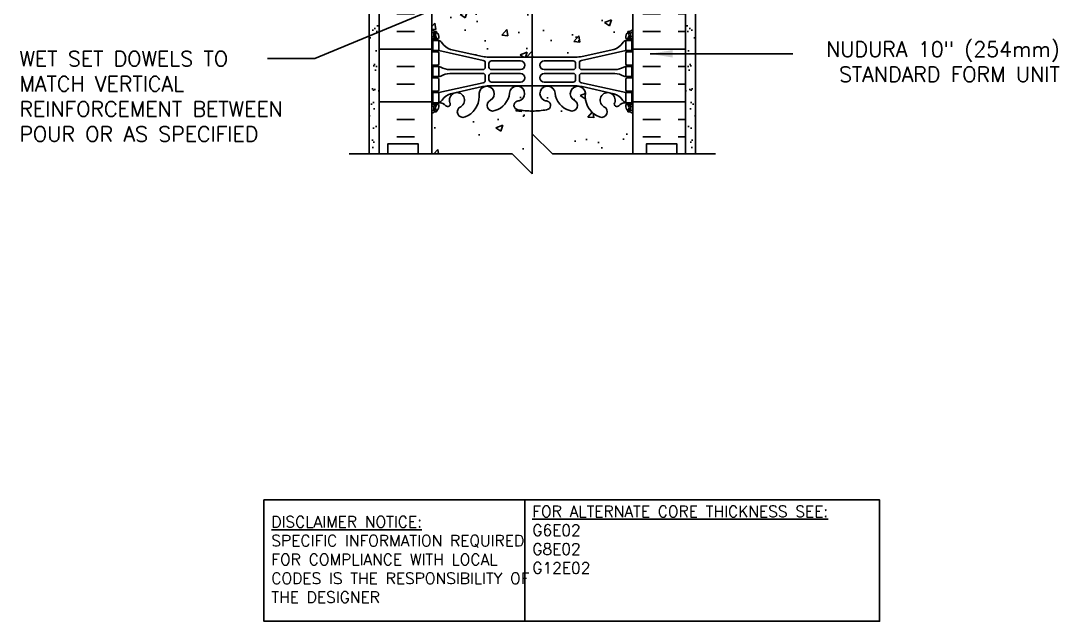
# Model space of a CAD drawing. Header units: inches. Extents: x 103.7 to 155.5, y 81.8 to 152.
# Drawn here: x 103.8 to 155.5, y 81.8 to 111.7 of the extents above; entities that cross this region are included whole.
import ezdxf

# ---------------------------------------------------------------- set-up
doc = ezdxf.new("R2010")
doc.units = ezdxf.units.IN
doc.header["$LTSCALE"] = 0.5
doc.header["$MEASUREMENT"] = 0
for name, color, linetype in [('HATCH', 12, 'Continuous'), ('line25', 2, 'Continuous'), ('LINE3', 3, 'Continuous'), ('LINE50', 5, 'Continuous'), ('LINE9', 9, 'Continuous'), ('TEXT', 4, 'Continuous'), ('Web_Edge', 9, 'Continuous')]:
    doc.layers.add(name, color=color, linetype=linetype)
doc.styles.add('DIM', font='romans.shx', dxfattribs={"width": 0.7})
doc.styles.add('ROMANS', font='romans.shx', dxfattribs={"height": 0.75})
doc.styles.get("Standard").update_dxf_attribs({"font": 'romans.shx', "height": 0.75})
doc.dimstyles.new('ext_12', dxfattribs={"dimscale": 12, "dimtxt": 0.09375, "dimasz": 0.09375, "dimexe": 0.09375, "dimexo": 0.0625, "dimgap": 0.0625, "dimtad": 1, "dimdec": 1, "dimzin": 3, "dimdsep": 46, "dimlunit": 4, "dimtxsty": 'DIM', "dimcen": 0.09, "dimdle": 0.09375, "dimclrt": 4, "dimadec": 0, "dimazin": 0, "dimtfac": 1, "dimtdec": 1, "dimtmove": 2, "dimatfit": 3, "dimfxl": 1, "dimfrac": 2, "dimtolj": 1, "dimtzin": 0, "dimarcsym": 0})

msp = doc.modelspace()

# ---------------------------------------------------------------- hatches: boundary and pattern name
at = {"layer": 'HATCH'}
h = msp.add_hatch(dxfattribs=at)
h.set_pattern_fill('AR-CONC', color=256, scale=0.5)
h.paths.add_polyline_path([(148.098, 138.003), (149.098, 139.003), (147.098, 139.003), (148.098, 140.003), (148.098, 140.534), (110.396, 140.534), (110.396, 140.003), (109.396, 139.003), (111.396, 139.003), (110.396, 138.003), (110.396, 132.534), (124.247, 132.534), (124.247, 132.368, -0.154863), (124.356, 132.284, -0.520567), (124.822, 132.284, -0.520567), (125.215, 132.284, -0.520567), (125.547, 132.284, -0.520567), (125.909, 132.284, -0.520567), (126.281, 132.284, -0.520567), (126.747, 132.284, -0.520567), (127.14, 132.284, -0.520567), (127.471, 132.284, -0.520567), (127.834, 132.284, -0.520567), (128.206, 132.284, -0.520567), (128.672, 132.284, -0.520567), (129.065, 132.284, -0.520567), (129.396, 132.284, -0.493322), (129.747, 132.3, -0.520567), (130.14, 132.3, -0.520567), (130.471, 132.3, -0.546814), (130.843, 132.284, -0.520567), (131.237, 132.284, -0.520567), (131.568, 132.284, -0.546814), (131.94, 132.269, -0.520567), (132.333, 132.269, -0.520567), (132.664, 132.269, -0.546814), (133.036, 132.254, -0.520567), (133.43, 132.254, -0.520567), (133.761, 132.254, -0.546814), (134.133, 132.239, -0.153631), (134.247, 132.327), (134.247, 132.534), (148.098, 132.534)])
h.paths.add_polyline_path([(133.737, 131.722), (133.617, 131.922), (133.617, 132.034), (134.247, 132.034), (134.247, 132.327, 0.153631), (134.133, 132.239, 0.546814), (133.761, 132.254, 0.520567), (133.43, 132.254, 0.520567), (133.036, 132.254, 0.546814), (132.664, 132.269, 0.520567), (132.333, 132.269, 0.520567), (131.94, 132.269, 0.546814), (131.568, 132.284, 0.520567), (131.237, 132.284, 0.520567), (130.843, 132.284, 0.546814), (130.471, 132.3, 0.520567), (130.14, 132.3, 0.520567), (129.747, 132.3, 0.493322), (129.396, 132.284, 0.520567), (129.065, 132.284, 0.520567), (128.672, 132.284, 0.520567), (128.206, 132.284, 0.520567), (127.834, 132.284, 0.520567), (127.471, 132.284, 0.520567), (127.14, 132.284, 0.520567), (126.747, 132.284, 0.520567), (126.281, 132.284, 0.520567), (125.909, 132.284, 0.520567), (125.547, 132.284, 0.520567), (125.215, 132.284, 0.520567), (124.822, 132.284, 0.520567), (124.356, 132.284, 0.154863), (124.247, 132.368), (124.247, 132.034), (124.877, 132.034), (124.877, 131.922), (124.757, 131.722), (124.757, 130.361, 0.268156), (124.918, 130.213), (133.576, 130.213, 0.268138), (133.737, 130.361)])
h.paths.add_polyline_path([(129.171, 128.809), (129.171, 129.65, 0.225652), (128.796, 130.025), (125.132, 130.025, 0.225652), (124.757, 129.65), (124.757, 128.809, 0.225652), (125.132, 128.434), (128.796, 128.434, 0.225652)])
h.paths.add_polyline_path([(129.171, 127.869, 0.225652), (128.796, 128.244), (125.132, 128.244, 0.225652), (124.757, 127.869), (124.757, 127.028, 0.225652), (125.132, 126.653), (128.796, 126.653, 0.225652), (129.171, 127.028)])
h.paths.add_polyline_path([(133.737, 127.869, 0.225652), (133.362, 128.244), (129.698, 128.244, 0.225652), (129.323, 127.869), (129.323, 127.028, 0.225652), (129.698, 126.653), (133.362, 126.653, 0.225652), (133.737, 127.028)])
h.paths.add_polyline_path([(133.737, 129.65, 0.225652), (133.362, 130.025), (129.698, 130.025, 0.225652), (129.323, 129.65), (129.323, 128.809, 0.225652), (129.698, 128.434), (133.362, 128.434, 0.225652), (133.737, 128.809)])
h.paths.add_polyline_path([(134.247, 123.034), (134.247, 123.794), (134.162, 123.533, -0.6), (134.062, 123.533), (134.013, 123.683), (133.887, 123.683, -0.414214), (133.837, 123.733), (133.837, 123.763), (133.737, 123.763), (133.737, 125.6, 0.108935), (133.584, 125.487, -0.8344), (133.373, 125.613), (133.385, 125.634, 2.155404), (132.846, 125.44, -1), (132.632, 124.929, -0.311223), (131.923, 125.945), (131.924, 126.11, 1.661382), (131.363, 125.757, -1), (131.149, 125.246, -0.30095), (130.413, 126.118, 1.661382), (129.852, 125.765, 0.055617), (130.031, 125.72, -0.843243), (129.997, 125.287, -0.049932), (129.247, 125.223, -0.049932), (128.497, 125.287, -0.843243), (128.463, 125.72, 0.055617), (128.642, 125.765, 1.661382), (128.081, 126.118, -0.30095), (127.345, 125.246, -1), (127.131, 125.757, 1.661382), (126.57, 126.11), (126.571, 125.945, -0.311223), (125.862, 124.929, -1), (125.648, 125.44, 2.155404), (125.11, 125.634), (125.121, 125.613, -0.834375), (124.91, 125.487, 0.108938), (124.757, 125.6), (124.757, 123.763), (124.657, 123.763), (124.657, 123.733, -0.414214), (124.607, 123.683), (124.481, 123.683), (124.432, 123.533, -0.6), (124.332, 123.533), (124.247, 123.794), (124.247, 123.034), (124.247, 121.034, 0.088416), (124.393, 120.937), (124.483, 120.937), (124.483, 120.895, -0.249069), (124.593, 120.688), (124.593, 120.621, -0.414214), (124.531, 120.558), (124.483, 120.558), (124.483, 120.488), (124.588, 120.488, 0.231736), (124.946, 120.639, -0.8344), (125.157, 120.514), (125.146, 120.492, 2.155404), (125.684, 120.687, -1), (125.898, 121.198, -0.311223), (126.607, 120.182), (126.606, 120.017, 1.661382), (127.167, 120.37, -1), (127.381, 120.881, -0.30095), (128.117, 120.009, 1.661382), (128.678, 120.361, 0.055617), (128.499, 120.407, -0.843243), (128.533, 120.839, -0.047544), (129.247, 120.904, -0.047544), (129.961, 120.839, -0.843243), (129.995, 120.407, 0.055617), (129.816, 120.361, 1.661382), (130.377, 120.009, -0.30095), (131.113, 120.881, -1), (131.327, 120.37, 1.661382), (131.888, 120.017), (131.887, 120.182, -0.311223), (132.596, 121.198, -1), (132.81, 120.687, 2.155404), (133.349, 120.492), (133.337, 120.514, -0.834375), (133.548, 120.639, 0.23174), (133.906, 120.488), (134.011, 120.488), (134.011, 120.558), (133.964, 120.558, -0.414214), (133.901, 120.621), (133.901, 120.688, -0.249069), (134.011, 120.895), (134.011, 120.937), (134.101, 120.937, 0.08841), (134.247, 121.034)])
h.paths.add_polyline_path([(134.247, 116.842, 0.08841), (134.101, 116.939), (134.011, 116.939), (134.011, 116.981, -0.249069), (133.901, 117.188), (133.901, 117.256, -0.414214), (133.964, 117.318), (134.011, 117.318), (134.011, 117.388), (133.906, 117.388, -0.155529), (133.73, 117.522, 0.180914), (133.313, 117.834), (131.732, 118.187, 0.054974), (131.405, 118.223), (129.247, 118.223), (127.089, 118.223, 0.054974), (126.762, 118.187), (125.181, 117.834, 0.180914), (124.764, 117.522, -0.155529), (124.588, 117.388), (124.483, 117.388), (124.483, 117.318), (124.531, 117.318, -0.414214), (124.593, 117.256), (124.593, 117.188, -0.249069), (124.483, 116.981), (124.483, 116.939), (124.393, 116.939, 0.088416), (124.247, 116.842), (124.247, 111.227, 0.088416), (124.393, 111.129), (124.483, 111.129), (124.483, 111.088, -0.249069), (124.593, 110.881), (124.593, 110.813, -0.414214), (124.531, 110.751), (124.483, 110.751), (124.483, 110.681), (124.588, 110.681, -0.155529), (124.764, 110.547, 0.180914), (125.181, 110.235), (126.762, 109.882, 0.054974), (127.089, 109.846), (129.247, 109.846), (131.405, 109.846, 0.054974), (131.732, 109.882), (133.313, 110.235, 0.180914), (133.73, 110.547, -0.155529), (133.906, 110.681), (134.011, 110.681), (134.011, 110.751), (133.964, 110.751, -0.414214), (133.901, 110.813), (133.901, 110.881, -0.249069), (134.011, 111.088), (134.011, 111.129), (134.101, 111.129, 0.08841), (134.247, 111.227)])
h.paths.add_polyline_path([(134.247, 107.034, 0.08841), (134.101, 107.132), (134.011, 107.132), (134.011, 107.174, -0.249069), (133.901, 107.381), (133.901, 107.448, -0.414214), (133.964, 107.511), (134.011, 107.511), (134.011, 107.581), (133.906, 107.581, 0.231736), (133.548, 107.43, -0.8344), (133.337, 107.555), (133.349, 107.576, 2.155404), (132.81, 107.382, -1), (132.596, 106.871, -0.311223), (131.887, 107.887), (131.888, 108.052, 1.661382), (131.327, 107.699, -1), (131.113, 107.188, -0.30095), (130.377, 108.06, 1.661382), (129.816, 107.708, 0.055617), (129.995, 107.662, -0.843243), (129.961, 107.23, -0.047544), (129.247, 107.165, -0.047544), (128.533, 107.23, -0.843243), (128.499, 107.662, 0.055617), (128.678, 107.708, 1.661382), (128.117, 108.06, -0.30095), (127.381, 107.188, -1), (127.167, 107.699, 1.661382), (126.606, 108.052), (126.607, 107.887, -0.311223), (125.898, 106.871, -1), (125.684, 107.382, 2.155404), (125.146, 107.576), (125.157, 107.555, -0.834375), (124.946, 107.43, 0.23174), (124.588, 107.581), (124.483, 107.581), (124.483, 107.511), (124.531, 107.511, -0.414214), (124.593, 107.448), (124.593, 107.381, -0.249069), (124.483, 107.174), (124.483, 107.132), (124.393, 107.132, 0.088416), (124.247, 107.034), (124.247, 105.034), (128.247, 105.034), (129.247, 104.034), (129.247, 106.034), (130.247, 105.034), (134.247, 105.034)])
h = msp.add_hatch(dxfattribs=at)
h.set_pattern_fill('AR-SAND', color=256, scale=0.5, style=0)
h.set_pattern_definition([(142.5, (353.0134, 2.6143), (0.0314967, 0.9634119), [0, -0.76, 0, -0.85, 0, -0.8125]), (172.5, (353.0134, 2.6143), (-0.8848884, 1.411073), [0, -0.41, 0, -0.685, 0, -0.2625]), (212.5, (353.6284, 2.6143), (-1.557071, 0.0028295), [0, -0.25, 0, -0.9, 0, -1.175]), (222.5, (353.6284, 2.6143), (-1.503063, 0.438838), [0, -0.125, 0, -0.59, 0, -0.675])])
h.paths.add_polyline_path([(121.122, 116.947), (121.622, 116.947), (121.622, 105.034), (121.122, 105.034)])
h.paths.add_polyline_path([(121.122, 132.534), (121.622, 132.534), (121.622, 132.06), (121.122, 132.06)])
h.paths.add_polyline_path([(121.122, 117.034), (121.622, 117.034), (121.622, 132.034), (121.122, 132.034)])
h.paths.add_polyline_path([(121.622, 140.535), (121.122, 140.535), (121.122, 140.534), (121.622, 140.534)])
h = msp.add_hatch(dxfattribs=at)
h.set_pattern_fill('AR-SAND', color=256, scale=0.5, style=0)
h.set_pattern_definition([(37.5, (-94.5193, 2.6143), (-0.0314967, 0.9634119), [0, -0.76, 0, -0.85, 0, -0.8125]), (7.5, (-94.5193, 2.6143), (0.8848884, 1.411073), [0, -0.41, 0, -0.685, 0, -0.2625]), (327.5, (-95.1343, 2.6143), (1.557071, 0.0028295), [0, -0.25, 0, -0.9, 0, -1.175]), (317.5, (-95.1343, 2.6143), (1.503063, 0.438838), [0, -0.125, 0, -0.59, 0, -0.675])])
h.paths.add_polyline_path([(137.372, 116.947), (136.872, 116.947), (136.872, 105.034), (137.372, 105.034)])
h.paths.add_polyline_path([(137.372, 132.534), (136.872, 132.534), (136.872, 132.06), (137.372, 132.06)])
h.paths.add_polyline_path([(137.372, 117.034), (136.872, 117.034), (136.872, 132.034), (137.372, 132.034)])
h = msp.add_hatch(dxfattribs=at)
h.set_pattern_fill('INSUL', color=256, scale=7, style=0)
h.paths.add_polyline_path([(136.872, 123.034), (136.435, 123.034), (136.435, 122.534), (134.935, 122.534), (134.935, 123.034), (134.247, 123.034), (134.247, 105.034), (134.935, 105.034), (134.935, 105.534), (136.435, 105.534), (136.435, 105.034), (136.872, 105.034)])
h.paths.add_polyline_path([(124.247, 123.034), (123.56, 123.034), (123.56, 122.534), (122.06, 122.534), (122.06, 123.034), (121.622, 123.034), (121.622, 105.034), (122.06, 105.034), (122.06, 105.534), (123.56, 105.534), (123.56, 105.034), (124.247, 105.034)])

# ---------------------------------------------------------------- linework, layer by layer
at = {"layer": 'line25'}
for p, q in [((124.247, 123.034), (124.247, 105.034)), ((134.247, 105.034), (134.247, 123.034))]:
    msp.add_line(p, q, dxfattribs=at)
at = {"layer": 'LINE3'}
msp.add_line((129.247, 106.034), (129.247, 130.862), dxfattribs=at)
at = {"layer": 'LINE50'}
for p, q in [((121.622, 105.034), (121.622, 123.034)), ((136.872, 105.034), (136.872, 123.034))]:
    msp.add_line(p, q, dxfattribs=at)
for points in [[(121.622, 105.034), (122.06, 105.034), (122.06, 105.534), (123.56, 105.534), (123.56, 105.034), (124.247, 105.034)], [(136.872, 105.034), (136.435, 105.034), (136.435, 105.534), (134.935, 105.534), (134.935, 105.034), (134.247, 105.034)]]:
    msp.add_lwpolyline(points, dxfattribs=at)
at = {"layer": 'LINE9'}
for p, q in [((121.122, 132.534), (121.122, 105.034)), ((137.372, 132.534), (137.372, 105.034)), ((129.247, 106.034), (129.247, 104.034)), ((129.247, 106.034), (130.247, 105.034)), ((120.122, 105.034), (128.247, 105.034)), ((129.247, 104.034), (128.247, 105.034)), ((130.247, 105.034), (138.372, 105.034))]:
    msp.add_line(p, q, dxfattribs=at)
at = {"layer": 'TEXT'}
msp.add_lwpolyline([(115.889, 87.812), (128.872, 87.812), (128.872, 81.774), (115.889, 81.774)], close=True, dxfattribs=at)
msp.add_lwpolyline([(128.872, 87.812), (146.533, 87.812), (146.533, 81.774), (128.872, 81.774)], dxfattribs=at)
at = {"layer": 'Web_Edge'}
for p, q in [((124.247, 110.851), (124.325, 110.851)), ((124.247, 110.751), (124.531, 110.751)), ((124.393, 111.129), (124.483, 111.129)), ((124.393, 110.751), (124.393, 110.681)), ((124.483, 111.129), (124.483, 111.088)), ((124.483, 110.751), (124.483, 110.681)), ((124.593, 110.881), (124.593, 110.813)), ((133.901, 110.881), (133.901, 110.813)), ((134.247, 110.751), (133.964, 110.751)), ((134.101, 111.129), (134.011, 111.129)), ((134.011, 111.129), (134.011, 111.088)), ((134.011, 110.751), (134.011, 110.681)), ((134.101, 110.751), (134.101, 110.681)), ((134.247, 110.851), (134.169, 110.851)), ((124.393, 110.181), (124.393, 110.111)), ((124.483, 110.181), (124.483, 110.111)), ((126.806, 109.684), (124.588, 110.181)), ((126.762, 109.882), (125.181, 110.235)), ((131.688, 109.684), (133.906, 110.181)), ((131.732, 109.882), (133.313, 110.235)), ((134.011, 110.181), (134.011, 110.111)), ((134.101, 110.181), (134.101, 110.111)), ((124.247, 110.111), (124.531, 110.111)), ((124.593, 110.048), (124.593, 109.513)), ((127.089, 109.846), (129.247, 109.846)), ((127.216, 109.66), (128.655, 109.66)), ((131.405, 109.846), (129.247, 109.846)), ((131.278, 109.66), (129.839, 109.66)), ((133.901, 110.048), (133.901, 109.513)), ((134.247, 110.111), (133.964, 110.111)), ((124.247, 109.451), (124.531, 109.451)), ((124.393, 109.451), (124.393, 109.381)), ((124.483, 109.451), (124.483, 109.381)), ((126.778, 109.225), (125.141, 109.225)), ((126.903, 109.35), (126.903, 109.562)), ((127.091, 109.351), (127.091, 109.535)), ((127.216, 109.226), (128.655, 109.226)), ((131.278, 109.226), (129.839, 109.226)), ((131.403, 109.351), (131.403, 109.535)), ((131.591, 109.35), (131.591, 109.562)), ((131.716, 109.225), (133.353, 109.225)), ((134.247, 109.451), (133.964, 109.451)), ((134.011, 109.451), (134.011, 109.381)), ((134.101, 109.451), (134.101, 109.381)), ((124.247, 108.811), (124.531, 108.811)), ((124.393, 108.811), (124.393, 108.881)), ((124.483, 108.811), (124.483, 108.881)), ((126.806, 108.577), (124.588, 108.081)), ((124.593, 108.213), (124.593, 108.748)), ((126.778, 109.037), (125.141, 109.037)), ((126.903, 108.912), (126.903, 108.699)), ((127.091, 108.911), (127.091, 108.727)), ((127.216, 109.036), (128.655, 109.036)), ((127.216, 108.602), (128.655, 108.602)), ((131.278, 109.036), (129.839, 109.036)), ((131.278, 108.602), (129.839, 108.602)), ((131.403, 108.911), (131.403, 108.727)), ((131.591, 108.912), (131.591, 108.699)), ((131.688, 108.577), (133.906, 108.081)), ((131.716, 109.037), (133.353, 109.037)), ((133.901, 108.213), (133.901, 108.748)), ((134.247, 108.811), (133.964, 108.811)), ((134.011, 108.811), (134.011, 108.881)), ((134.101, 108.811), (134.101, 108.881)), ((124.247, 108.151), (124.531, 108.151)), ((124.393, 108.081), (124.393, 108.151)), ((124.483, 108.081), (124.483, 108.151)), ((126.762, 108.379), (125.181, 108.026)), ((126.607, 107.887), (126.606, 108.052)), ((127.089, 108.415), (129.247, 108.415)), ((131.405, 108.415), (129.247, 108.415)), ((131.732, 108.379), (133.313, 108.026)), ((131.887, 107.887), (131.888, 108.052)), ((134.247, 108.151), (133.964, 108.151)), ((134.011, 108.081), (134.011, 108.151)), ((134.101, 108.081), (134.101, 108.151)), ((124.393, 107.511), (124.393, 107.581)), ((124.483, 107.511), (124.483, 107.581)), ((125.146, 107.576), (125.157, 107.555)), ((133.349, 107.576), (133.337, 107.555)), ((134.011, 107.511), (134.011, 107.581)), ((134.101, 107.511), (134.101, 107.581)), ((124.247, 107.511), (124.531, 107.511)), ((124.247, 107.411), (124.325, 107.411)), ((124.393, 107.132), (124.483, 107.132)), ((124.483, 107.132), (124.483, 107.174)), ((124.593, 107.381), (124.593, 107.448)), ((133.901, 107.381), (133.901, 107.448)), ((134.247, 107.511), (133.964, 107.511)), ((134.011, 107.132), (134.011, 107.174)), ((134.101, 107.132), (134.011, 107.132)), ((134.247, 107.411), (134.169, 107.411))]:
    msp.add_line(p, q, dxfattribs=at)
for points in [[(124.288, 110.181), (124.588, 110.181), (124.588, 110.681), (124.288, 110.681)], [(134.206, 110.181), (133.906, 110.181), (133.906, 110.681), (134.206, 110.681)], [(124.288, 108.081), (124.588, 108.081), (124.588, 107.581), (124.288, 107.581)], [(134.206, 108.081), (133.906, 108.081), (133.906, 107.581), (134.206, 107.581)]]:
    msp.add_lwpolyline(points, close=True, dxfattribs=at)
for points in [[(124.588, 109.131), (124.588, 109.381), (124.288, 109.381), (124.288, 109.131)], [(124.588, 109.131), (124.588, 108.881), (124.288, 108.881), (124.288, 109.131)], [(133.906, 109.131), (133.906, 109.381), (134.206, 109.381), (134.206, 109.131)], [(133.906, 109.131), (133.906, 108.881), (134.206, 108.881), (134.206, 109.131)]]:
    msp.add_lwpolyline(points, dxfattribs=at)
for centre, radius, start, end in [((124.593, 111.588), 0.5, 226.2109, 250.5288), ((133.901, 111.588), 0.5, 289.4712, 313.7878), ((124.593, 111.588), 0.6, 234.7832, 245.0748), ((124.325, 110.87), 0.0196, 269.4032, 15.4901), ((124.587, 110.935), 0.25, 140.1145, 222.4609), ((124.331, 111.025), 0.021, 343.464, 63.9957), ((124.429, 111.066), 0.045, 321.448, 139.1879), ((124.436, 110.797), 0.045, 222.4609, 42.4609), ((124.343, 110.881), 0.25, 0, 70.5288), ((124.587, 110.935), 0.16, 140.0001, 222.4609), ((124.531, 110.813), 0.0625, 270, 0), ((124.466, 110.338), 0.364, 34.9775, 70.3387), ((134.028, 110.338), 0.364, 109.6613, 145.0225), ((134.151, 110.881), 0.25, 109.4712, 180), ((133.964, 110.813), 0.0625, 180, 270), ((134.059, 110.797), 0.045, 137.5391, 317.5391), ((134.065, 111.066), 0.045, 40.8121, 218.552), ((133.907, 110.935), 0.16, 317.5391, 39.9999), ((133.907, 110.935), 0.25, 317.5391, 39.8855), ((134.163, 111.025), 0.021, 116.0043, 196.536), ((134.169, 110.87), 0.0196, 164.5099, 270.5968), ((133.901, 111.588), 0.6, 294.9252, 305.2158), ((125.389, 110.949), 0.743, 212.7919, 253.8107), ((133.105, 110.949), 0.743, 286.1893, 327.2081), ((124.531, 110.048), 0.0625, 0, 90), ((127.089, 111.346), 1.5, 257.4135, 270), ((126.778, 109.562), 0.125, 0, 77.3767), ((127.216, 109.535), 0.125, 90, 180), ((128.655, 109.443), 0.217, 270, 90), ((129.839, 109.443), 0.217, 90, 270), ((131.278, 109.535), 0.125, 0, 90), ((131.405, 111.346), 1.5, 270, 282.5865), ((131.716, 109.562), 0.125, 102.6233, 180), ((133.964, 110.048), 0.0625, 90, 180), ((124.531, 109.513), 0.0625, 270, 0), ((124.584, 109.162), 0.219, 60.4937, 88.92), ((125.23, 110.392), 1.17, 242.6365, 265.6505), ((126.778, 109.35), 0.125, 270, 0), ((127.216, 109.351), 0.125, 180, 270), ((131.278, 109.351), 0.125, 270, 360), ((131.716, 109.35), 0.125, 180, 270), ((133.265, 110.392), 1.17, 274.3495, 297.3635), ((133.91, 109.162), 0.219, 91.08, 119.5063), ((133.964, 109.513), 0.0625, 180, 270), ((124.531, 108.748), 0.0625, 0, 90), ((124.584, 109.099), 0.219, 271.08, 299.5063), ((125.23, 107.87), 1.17, 94.3495, 117.3635), ((126.778, 108.912), 0.125, 0, 90), ((126.778, 108.699), 0.125, 282.6233, 0), ((127.216, 108.911), 0.125, 90, 180), ((127.216, 108.727), 0.125, 180, 270), ((128.655, 108.819), 0.217, 270, 90), ((129.839, 108.819), 0.217, 90, 270), ((131.278, 108.911), 0.125, 0, 90), ((131.278, 108.727), 0.125, 270, 0), ((131.716, 108.912), 0.125, 90, 180), ((131.716, 108.699), 0.125, 180, 257.3767), ((133.265, 107.87), 1.17, 62.6365, 85.6505), ((133.91, 109.099), 0.219, 240.4937, 268.92), ((133.964, 108.748), 0.0625, 90, 180), ((124.531, 108.213), 0.0625, 270, 0), ((125.497, 107.707), 0.375, 299.9315, 200.3757), ((126.98, 108.024), 0.375, 299.9315, 175.7552), ((127.089, 106.915), 1.5, 90, 102.5865), ((127.09, 108.18), 1.034, 286.3365, 353.3331), ((128.491, 108.033), 0.375, 299.9315, 175.7552), ((130.003, 108.033), 0.375, 4.2448, 240.0685), ((131.404, 108.18), 1.034, 186.6669, 253.6635), ((131.514, 108.024), 0.375, 4.2448, 240.0685), ((131.405, 106.915), 1.5, 77.4135, 90), ((132.997, 107.707), 0.375, 339.6243, 240.0685), ((133.964, 108.213), 0.0625, 180, 270), ((124.466, 107.923), 0.364, 289.6613, 325.0225), ((124.613, 107.14), 0.441, 41.0127, 93.2024), ((125.389, 107.312), 0.743, 106.1893, 147.2081), ((125.04, 107.512), 0.125, 221.0127, 20.3757), ((125.515, 107.893), 1.092, 290.5175, 359.6668), ((127.274, 107.444), 0.277, 112.68, 292.68), ((128.553, 107.449), 0.22, 104.2604, 264.8165), ((128.384, 108.488), 0.834, 277.8937, 290.6271), ((130.11, 108.488), 0.834, 249.3729, 262.1063), ((129.941, 107.449), 0.22, 275.1835, 75.7396), ((131.22, 107.444), 0.277, 247.32, 67.32), ((132.979, 107.893), 1.092, 180.3332, 249.4825), ((133.105, 107.312), 0.743, 32.7919, 73.8107), ((133.454, 107.512), 0.125, 159.6243, 318.9873), ((133.881, 107.14), 0.441, 86.7976, 138.9873), ((134.028, 107.923), 0.364, 214.9775, 250.3387), ((124.593, 106.674), 0.6, 114.9252, 125.2168), ((124.593, 106.674), 0.5, 109.4712, 133.7891), ((124.325, 107.391), 0.0196, 344.5099, 90.5968), ((124.587, 107.326), 0.25, 137.5391, 219.8855), ((124.331, 107.237), 0.021, 296.0043, 16.536), ((124.429, 107.195), 0.045, 220.8121, 38.552), ((124.436, 107.464), 0.045, 317.5391, 137.5391), ((124.343, 107.381), 0.25, 289.4712, 360), ((124.587, 107.326), 0.16, 137.5391, 219.9999), ((124.531, 107.448), 0.0625, 360, 90), ((125.791, 107.127), 0.277, 112.68, 292.68), ((129.23, 110.942), 3.777, 259.3725, 270.2606), ((129.264, 110.942), 3.777, 269.7394, 280.6275), ((132.703, 107.127), 0.277, 247.32, 67.32), ((133.964, 107.448), 0.0625, 90, 180), ((134.151, 107.381), 0.25, 180, 250.5288), ((134.059, 107.464), 0.045, 42.4609, 222.4609), ((134.065, 107.195), 0.045, 141.448, 319.1879), ((133.907, 107.326), 0.16, 320.0001, 42.4609), ((133.901, 106.674), 0.5, 46.2122, 70.5288), ((133.907, 107.326), 0.25, 320.1145, 42.4609), ((134.163, 107.237), 0.021, 163.464, 243.9957), ((134.169, 107.391), 0.0196, 89.4032, 195.4901), ((133.901, 106.674), 0.6, 54.7832, 65.0748)]:
    msp.add_arc(centre, radius, start, end, dxfattribs=at)
for points in [[(127.091, 109.356), (127.091, 109.53)], [(131.403, 109.356), (131.403, 109.53)], [(127.091, 108.906), (127.091, 108.732)], [(131.403, 108.906), (131.403, 108.732)]]:
    msp.add_open_spline(points, degree=1, dxfattribs=at)

# ---------------------------------------------------------------- texts
at = {"layer": 'TEXT', "char_height": 0.75, "style": 'ROMANS'}
for s, insert, width, attachment_point in [('NUDURA 10" (254mm) STANDARD FORM UNIT', (155.512, 110.618), 17.21743, 3), ('WET SET DOWELS TO MATCH VERTICAL REINFORCEMENT BETWEEN POUR OR AS SPECIFIED', (103.716, 107.894), 15.31511, 4)]:
    msp.add_mtext(s, dxfattribs=dict(at, insert=insert, width=width, attachment_point=attachment_point))
at = {"layer": 'TEXT', "char_height": 0.5625, "attachment_point": 4}
for s, insert, width in [('{\\LFOR ALTERNATE CORE THICKNESS SEE:\\P}G6E02\\PG8E02\\PG12E02', (129.248, 85.833), 23.33295), ('{\\LDISCLAIMER NOTICE:}\\PSPECIFIC INFORMATION REQUIRED FOR COMPLIANCE WITH LOCAL CODES IS THE RESPONSIBILITY OF THE DESIGNER', (116.256, 84.846), 14.00235)]:
    msp.add_mtext(s, dxfattribs=dict(at, insert=insert, width=width))

# ---------------------------------------------------------------- leaders
at = {"layer": 'TEXT'}
for points, override in [([(127.466, 113.534), (118.42, 109.78), (116.059, 109.78)], {"dimtad": 0}), ([(135.108, 110.013), (142.222, 110.013)], {"dimgap": 0.0625, "dimtad": 0})]:
    msp.add_leader(points, dimstyle='ext_12', override=override, dxfattribs=at)

doc.saveas('drawing.dxf')
